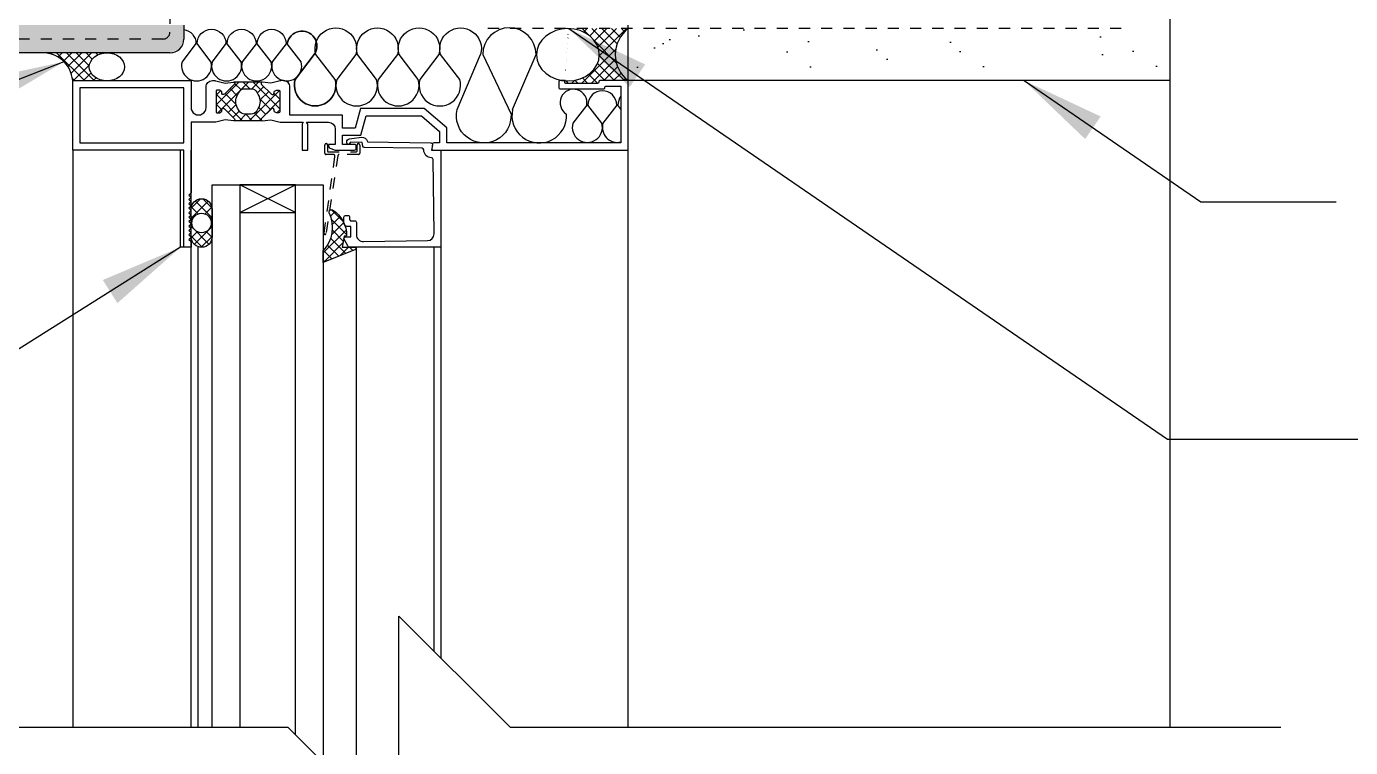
# Model space of a CAD drawing. Header units: inches. Extents: x 2793.9 to 2824.6, y 374 to 415.
# Drawn here: x 2804.1 to 2816.02, y 387.8 to 394.29 of the extents above; entities that cross this region are included whole.
import ezdxf

# ---------------------------------------------------------------- set-up
doc = ezdxf.new("R2010")
doc.units = ezdxf.units.IN
doc.header["$LTSCALE"] = 0.5
doc.header["$MEASUREMENT"] = 0
doc.linetypes.add('DASHED2', pattern=[0.375, 0.25, -0.125])
doc.linetypes.add('HIDDEN2', pattern=[0.1875, 0.125, -0.0625])
for name, color, linetype in [('HATCH', 12, 'CONTINUOUS'), ('LINE18', 9, 'CONTINUOUS'), ('line25', 2, 'CONTINUOUS'), ('LINE50', 5, 'CONTINUOUS'), ('LINE9', 9, 'CONTINUOUS'), ('TEXT', 4, 'CONTINUOUS')]:
    doc.layers.add(name, color=color, linetype=linetype)
doc.styles.add('DIM', font='romans.shx', dxfattribs={"width": 0.7})
doc.dimstyles.new('ext_12', dxfattribs={"dimscale": 12, "dimtxt": 0.09375, "dimasz": 0.09375, "dimexe": 0.09375, "dimexo": 0.0625, "dimgap": 0.0625, "dimtad": 1, "dimdec": 1, "dimzin": 3, "dimdsep": 46, "dimlunit": 4, "dimtxsty": 'DIM', "dimcen": 0.09, "dimdle": 0.09375, "dimclrt": 4, "dimadec": 0, "dimazin": 0, "dimtfac": 1, "dimtdec": 1, "dimtmove": 2, "dimatfit": 3, "dimfxl": 1, "dimfrac": 2, "dimtolj": 1, "dimtzin": 0, "dimarcsym": 0})
pattern_1 = [(45, (85.12762333892897, -147.0838724820486), (-0.04419417382415922, 0.04419417382415922), []), (135, (85.12762333892897, -147.0838724820486), (-0.04419417382415922, -0.04419417382415922), [])]

msp = doc.modelspace()

# ---------------------------------------------------------------- hatches: boundary and pattern name
at = {"layer": 'HATCH'}
h = msp.add_hatch(dxfattribs=at)
h.set_pattern_fill('AR-SAND', color=256, scale=0.05)
h.set_pattern_definition([(37.50000000000001, (85.12762333892897, -147.0838724820486), (-0.003149667905480408, 0.09634118845065794), [0, -0.07600000000000001, 0, -0.085, 0, -0.08125]), (7.499999999999999, (85.12762333892897, -147.0838724820486), (0.08848883526338636, 0.141107303261487), [0, -0.041, 0, -0.0685, 0, -0.02625]), (327.5, (85.06612333892917, -147.0838724820486), (0.1557070930875748, 0.0002829526768482471), [0, -0.025, 0, -0.09000000000000001, 0, -0.1175]), (317.5, (85.06612333892917, -147.0838724820486), (0.1503063302286147, 0.04388377824671247), [0, -0.0125, 0, -0.059, 0, -0.0675])])
h.paths.add_polyline_path([(2802.640659898564, 399.4501016983108), (2802.515662453129, 399.3876029755933), (2802.515662453127, 394.3043712065828), (2802.640659898564, 394.3043712065828)], flags=17)
h.paths.add_polyline_path([(2805.515660265259, 394.3043712065829), (2802.640659898565, 394.3043712065828), (2802.515662453127, 394.3043712065828), (2802.515662453127, 394.116871206583), (2800.66565716429, 394.1168712065837), (2800.66565716429, 398.4626003311738), (2802.640659898564, 399.4501016983108), (2802.640659898565, 405.0341859822698), (2802.640659898564, 414.0341859822698), (2802.390659898564, 414.0341859822698), (2802.390659898564, 399.604610195498), (2800.41565716429, 398.6171088283613), (2800.41565716429, 393.8668712065837), (2802.765662453128, 393.8668712065837), (2802.765662453128, 394.0543712065837), (2805.390659898564, 394.0543712065838), (2805.479048246212, 394.0909828589351), (2805.515659898564, 394.179371206583)])
h = msp.add_hatch(dxfattribs=at)
h.set_pattern_fill('AR-SAND', color=256, scale=0.5)
h.set_pattern_definition([(37.50000000000001, (85.12762333892897, -147.0838724820486), (-0.03149667905480408, 0.9634118845065793), [0, -0.76, 0, -0.85, 0, -0.8125]), (7.499999999999999, (85.12762333892897, -147.0838724820486), (0.8848883526338636, 1.41107303261487), [0, -0.41, 0, -0.685, 0, -0.2625]), (327.5, (84.51262333892919, -147.0838724820486), (1.557070930875748, 0.002829526768482471), [0, -0.25, 0, -0.9, 0, -1.175]), (317.5, (84.51262333892919, -147.0838724820486), (1.503063302286147, 0.4388377824671247), [0, -0.125, 0, -0.59, 0, -0.675])])
h.paths.add_polyline_path([(2814.390659898565, 394.3043712065825), (2813.890659898565, 394.3043712065825), (2809.515626248243, 394.3043712065827), (2809.515626248243, 393.8045155764391), (2814.390659898565, 393.8043712065825)])
h.paths.add_polyline_path([(2814.390659898565, 414.0341859822698), (2813.890659898564, 414.0341859822698), (2813.890659898565, 405.0341859822698), (2813.890659898565, 395.8043712065825), (2813.890659898565, 394.3043712065825), (2814.390659898565, 394.3043712065825)])
h = msp.add_hatch(dxfattribs=at)
h.set_pattern_fill('ANSI37', color=256, scale=0.5)
h.set_pattern_definition(pattern_1)
edge = h.paths.add_edge_path()
edge.add_line((2809.515626248243, 394.2731212065826), (2808.980712684091, 394.2731212065826))
edge.add_ellipse((2808.973247215328, 394.037669982302), major_axis=(0.2825336774749303, 0), ratio=0.8336473878611741, start_angle=623.0829798558104, end_angle=808.4858808845431, ccw=False)
edge.add_arc((2808.935626248243, 393.7945193522401), 0.009999999999875442, 0, 68.93084636959458, ccw=False)
edge.add_line((2808.945626248243, 393.7945193522401), (2808.945626248243, 393.7895193522401))
edge.add_arc((2808.955626248243, 393.7895193522401), 0.01000000000010282, 180, 270)
edge.add_line((2808.955626248243, 393.77951935224), (2809.240626248243, 393.77951935224))
edge.add_arc((2809.240626248243, 393.7895193522399), 0.00999999999993584, 270, 360)
edge.add_line((2809.250626248243, 393.7895193522399), (2809.250626248243, 393.7945193522399))
edge.add_arc((2809.260626248243, 393.7945193522399), 0.01000000000010548, 90, 180, ccw=False)
edge.add_line((2809.260626248243, 393.80451935224), (2809.515626248243, 393.80451935224))
edge.add_arc((2809.694255851457, 394.0388202794112), 0.2946276626821766, 127.3216770494383, 232.6783229505348, ccw=False)
h = msp.add_hatch(dxfattribs=at)
h.set_pattern_fill('ANSI37', color=256, scale=0.5)
h.set_pattern_definition(pattern_1)
edge = h.paths.add_edge_path()
edge.add_ellipse((2804.824097084604, 393.9285463713321), major_axis=(0.1591748401361159, 0), ratio=0.7904819325918538, start_angle=-270, end_angle=-99.28813868702753, ccw=False)
edge.add_line((2804.824097084606, 394.0543712065829), (2804.259935517042, 394.0543712065831))
edge.add_arc((2804.244080689218, 393.7823999764638), 0.2724329744688692, 4.625825487410509, 86.66366272043291, ccw=False)
edge.add_line((2804.515626248241, 393.8043712065829), (2804.798406341843, 393.8043712065829))
h.paths.add_polyline_path([(2804.948768491041, 394.0067748139863), (2804.947751635273, 394.0077552404958), (2804.951732244513, 394.0037257807711)])
h = msp.add_hatch(dxfattribs=at)
h.set_pattern_fill('ANSI37', color=256, scale=0.5, style=0)
h.set_pattern_definition([(45, (85.12762333892852, -127.813083229124), (-0.04419417382415922, 0.04419417382415922), []), (135, (85.12762333892852, -127.813083229124), (-0.04419417382415922, -0.04419417382415922), [])])
h.paths.add_polyline_path([(2805.770696041893, 392.6454844554148), (2805.770696041893, 392.3985542490668, -0.973119193628529), (2805.580767303682, 392.3933782968002), (2805.580626263116, 392.6454312826274, -1.000279793165599)])
h.paths.add_polyline_path([(2805.588126248241, 392.5220193522408, 1), (2805.763196041893, 392.5220193522408, 1)], flags=16)
h.paths.add_polyline_path([(2806.941525712547, 392.304051938093), (2807.066419581784, 392.304051938093, -0.3927408574796724), (2807.046955030888, 392.2783301881492), (2806.770696041893, 392.1673524094014), (2806.770696041893, 392.2719223340544, 0.3145636000813645), (2806.824568793797, 392.6152006668636), (2806.828604285317, 392.6417128956651), (2806.855073492469, 392.6417128956651, -0.1494430697769666), (2806.957558806964, 392.5226490221779), (2806.957558806964, 392.5220519380929, 0.1929134893777459), (2806.965861105439, 392.5013345601568, -0.08922647140676533), (2806.980159661197, 392.4072815663045), (2806.961278871544, 392.4039523736717, 0.31529878887884), (2806.958683160904, 392.4013566630307)])
h.paths.add_polyline_path([(2806.303783813152, 393.6829080872307, 0.7725978076390988), (2806.32882664757, 393.6975884078204, -0.343148791993915), (2806.333450802702, 393.7089644744395), (2806.349619385053, 393.7182994098122, -0.1316524975867668), (2806.353619385054, 393.719371206582), (2806.372475791514, 393.719371206582, -0.414213562373095), (2806.380475791514, 393.7113712065819), (2806.380475791514, 393.522371206582, -0.414213562373095), (2806.372475791514, 393.5143712065819), (2806.353619385054, 393.5143712065819, -0.1316524975867363), (2806.349619385053, 393.5154430033517), (2806.333450802702, 393.5247779387244, -0.3431487919940244), (2806.32882664757, 393.5361540053435, 0.7725978076389638), (2806.303783813152, 393.5508343259332), (2806.196381077, 393.4434315897812), (2805.989871419485, 393.4434315897812), (2805.882468683332, 393.5508343259332, 0.7725978076393586), (2805.857425848915, 393.5361540053435, -0.3431487919941011), (2805.852801693782, 393.5247779387244), (2805.836633111431, 393.5154430033517, -0.1316524975865104), (2805.832633111431, 393.5143712065819), (2805.813776704971, 393.5143712065819, -0.414213562373095), (2805.805776704971, 393.522371206582), (2805.805776704971, 393.7113712065819, -0.414213562373095), (2805.813776704971, 393.719371206582), (2805.832633111431, 393.719371206582, -0.1316524975865104), (2805.836633111431, 393.7182994098122), (2805.852801693782, 393.7089644744395, -0.343148791994153), (2805.857425848915, 393.6975884078204, 0.7725978076392856), (2805.882468683332, 393.6829080872307), (2805.989871419485, 393.7903108233827), (2806.196381077, 393.7903108233827)])
h.paths.add_polyline_path([(2806.120787559372, 393.5018712065821), (2806.06561539337, 393.5018712065821, -0.3238484292968788), (2806.008624316477, 393.5431090863752, -0.326501620107139), (2806.00862431671, 393.6906333246305, -0.3238484397582524), (2806.065615394313, 393.731871206582), (2806.120787559372, 393.731871206582, -0.3238484345287045), (2806.17777863662, 393.6906333257095, -0.3265016201076595), (2806.17777863662, 393.543109087454, -0.3238484345260935)], flags=16)

# ---------------------------------------------------------------- linework, layer by layer
at = {"layer": 'HATCH', "color": 4, "linetype": 'DASHED2', "ltscale": 0.5}
for p, q in [((2813.953159898565, 405.0676561593968), (2813.953159898565, 394.2731212065826)), ((2813.953159898565, 394.2731212065826), (2808.236311124128, 394.2731212065826))]:
    msp.add_line(p, q, dxfattribs=at)
at = {"layer": 'HATCH'}
for p, q in [((2808.475590380219, 393.5443078743998), (2808.686288981008, 394.0405898875923)), ((2806.220523212624, 393.7903108233827), (2805.965729283861, 393.7903108233827)), ((2814.390659898565, 393.8043712065825), (2814.390659898565, 387.9810604655387)), ((2809.142291922016, 393.5838236079686), (2809.017946922791, 393.4211605317671)), ((2809.27781598509, 393.4211605317671), (2809.152991635739, 393.5837465229873)), ((2809.412860698038, 393.5837465229873), (2809.288515698813, 393.4210834467858)), ((2809.450626248243, 393.5484156924389), (2809.423560411761, 393.583669438006)), ((2806.220523212624, 393.4434315897812), (2805.965729283861, 393.4434315897812)), ((2805.580626248242, 387.9810604655387), (2805.580626248241, 393.1795193522374)), ((2809.515626248243, 387.9810604655387), (2809.515626248243, 393.1795193522374)), ((2805.645626248241, 387.9810604655387), (2805.645626248241, 392.3083903062328)), ((2807.066539569077, 392.304051938093), (2807.066539569077, 387.366868030686)), ((2807.829621872921, 392.304051938093), (2807.829621872921, 388.6037857268417))]:
    msp.add_line(p, q, dxfattribs=at)
for points in [[(2805.515659898564, 394.2658489538465, -0.3677135428508029), (2805.624723269907, 394.1376016261025), (2805.500378270681, 393.974938549901, 1.331509838654881), (2805.760247332981, 393.974938549901), (2805.635422983629, 394.1375245411213)], [(2805.635422983629, 394.1375245411213, -1), (2805.895292045929, 394.1375245411213), (2805.770947046704, 393.9748614649197, 1.331509838654881), (2806.030816109004, 393.9748614649197), (2805.905991759652, 394.13744745614)], [(2805.905991759652, 394.13744745614, -1), (2806.165860821952, 394.13744745614), (2806.041515822727, 393.9747843799385, 1.331509838654881), (2806.301384885026, 393.9747843799385), (2806.176560535675, 394.1373703711587)], [(2806.176560535675, 394.1373703711587, -1), (2806.436429597974, 394.1373703711587), (2806.312084598749, 393.9747072949572, 1.331509838654881), (2806.571953661049, 393.9747072949572), (2806.447129311697, 394.1372932861774)], [(2806.877497852395, 393.8159466733048, -1.331509838655778), (2806.518156136139, 393.8159466733048), (2806.690097901866, 394.0408739057212, 1.25386884222624), (2806.447129311697, 394.1372932861774, -1.253868842176588), (2806.690097901866, 394.040873905721), (2806.518156136139, 393.8159466733048, 1.331509838655574), (2806.877497852395, 393.8159466733046), (2806.704893250949, 394.0407673141585, -1.331509838655574), (2807.064234967204, 394.0407673141584), (2806.892293201478, 393.815840081742, 1.331509838655574), (2807.251634917734, 393.8158400817417), (2807.079030316288, 394.0406607225957, -1.331509838655574), (2807.438372032544, 394.0406607225956), (2807.266430266816, 393.8157334901792, 1.331509838655574), (2807.625771983073, 393.8157334901791), (2807.453167381626, 394.040554131033, -1.331509838655574), (2807.812509097883, 394.0405541310329), (2807.640567332156, 393.8156268986165, 1.331509838655574), (2807.999909048412, 393.8156268986163), (2807.827304446965, 394.0404475394702, -1.331509838655574), (2808.186646163222, 394.0404475394702)], [(2808.686288981008, 394.0405898875923, 1), (2808.206404670439, 394.0405898875923), (2808.461122698427, 393.5023882642364, -1.151765177323539), (2807.975947562433, 393.5441655262777), (2808.186646163222, 394.0404475394702)]]:
    msp.add_lwpolyline(points, format="xyb", dxfattribs=at)
for points in [[(2806.17335379957, 393.532943877092, -0.2734560415951634), (2806.120787559372, 393.5018712065821), (2806.06561539337, 393.5018712065821, -0.2734560397667185), (2806.013049153368, 393.5329438767343), (2806.000027864783, 393.5566059355729, -0.2569805071132461), (2806.000027864783, 393.6771364751144), (2806.013049153918, 393.7007985357142, -0.2734560434246889), (2806.065615394313, 393.731871206582), (2806.120787559372, 393.731871206582, -0.2734560415960702), (2806.17335379957, 393.7007985360719), (2806.18637508843, 393.6771364763525, -0.2569805071137504), (2806.18637508843, 393.5566059368108)], [(2805.580767303682, 392.3933782968002), (2805.580626248241, 392.6454844554148, -1), (2805.770696041893, 392.6454844554148), (2805.770696041893, 392.3985542490668, -0.973119193628672)], [(2806.941525712547, 392.304051938093), (2807.066539569077, 392.304051938093), (2807.066539569077, 392.3016701318955, -0.3639702342662027), (2807.046955030888, 392.2783301881492), (2806.770696041893, 392.1673524094014), (2806.770696041893, 392.2719223340544, 0.3145636000813645), (2806.824568793797, 392.6152006668636), (2806.828604285317, 392.6417128956651), (2806.855073492469, 392.6417128956651, -0.2645518979873512), (2806.980159661197, 392.4072815663045), (2806.961278871544, 392.4039523736717, 0.315298788878984), (2806.958683160904, 392.4013566630306)]]:
    msp.add_lwpolyline(points, format="xyb", close=True, dxfattribs=at)
at = {"layer": 'HATCH', "flags": 128}
for points in [[(2804.515626248241, 393.179371206581), (2804.515626248241, 387.9810604655387)], [(2807.765604950806, 392.3043810361681), (2807.765604950806, 388.6678026489567)]]:
    msp.add_lwpolyline(points, dxfattribs=at)
at = {"layer": 'HATCH'}
msp.add_circle((2805.675661145067, 392.5220193522408), 0.087534896825959, dxfattribs=at)
for centre, radius, start, end in [((2809.023444496711, 393.6058888839674), 0.1208783971866071, 349.4821929914322, 238.7663541856002), ((2809.282926166889, 393.5837465229873), 0.1299345311499565, 0, 180), ((2809.553435761412, 393.5837465229873), 0.1299345311499565, 142.3016256128971, 180), ((2808.715216643845, 393.4890284963434), 0.2459198159109607, 167.0096944087085, 3.147381455981468), ((2809.14788145394, 393.383448156853), 0.1352967316930542, 163.8150857362051, 16.1849142637949), ((2809.418450229963, 393.3833710718717), 0.1352967316930542, 163.8150857362051, 283.7578014415051)]:
    msp.add_arc(centre, radius, start, end, dxfattribs=at)
at = {"layer": 'LINE18'}
for p, q in [((2805.486876248241, 393.1795193522374), (2804.530626248241, 393.1795193522374)), ((2805.486876248241, 392.3045193522374), (2805.486876248241, 393.1795193522374)), ((2805.770696041893, 387.9810604655387), (2805.770696041893, 392.8655193522409)), ((2805.770696041893, 392.8655193522409), (2806.770696041893, 392.8655193522409)), ((2806.770696041893, 392.8655193522409), (2806.770696041893, 387.6627115578701)), ((2805.580626248241, 392.3045193522374), (2805.486876248241, 392.3045193522374))]:
    msp.add_line(p, q, dxfattribs=at)
for points in [[(2805.813776704971, 393.719371206582, 0.4142135623731601), (2805.805776704971, 393.7113712065819), (2805.805776704971, 393.522371206582, 0.4142135623731601), (2805.813776704971, 393.5143712065819), (2805.832633111431, 393.5143712065819, 0.1316524975860434), (2805.836633111431, 393.5154430033517), (2805.852801693782, 393.5247779387244, 0.3431487919942176), (2805.857425848915, 393.5361540053435, -0.7725978076396093), (2805.882468683332, 393.5508343259332), (2805.972800351673, 393.4605026575931, -0.7132930678969659), (2805.964510590426, 393.4435061282649), (2805.887672387897, 393.452940673223), (2805.802889104576, 393.4302230609254, -0.06554346281523721), (2805.796418628448, 393.4293712065827), (2805.580626248241, 393.4293712065827), (2805.580626248241, 392.7943712065828), (2805.560626248241, 392.7743712065827), (2805.580626248241, 392.7543712065827), (2805.560626248241, 392.7343712065828), (2805.580626248241, 392.7143712065828), (2805.560626248241, 392.6943712065828), (2805.580626248241, 392.6743712065828), (2805.560626248241, 392.6543712065827), (2805.580626248241, 392.6343712065827), (2805.560626248241, 392.6143712065827), (2805.580626248241, 392.5943712065828), (2805.560626248241, 392.5743712065828), (2805.580626248241, 392.5543712065828), (2805.560626248241, 392.5343712065828), (2805.580626248241, 392.5143712065827), (2805.560626248241, 392.4943712065827), (2805.580626248241, 392.4743712065828), (2805.560626248241, 392.4543712065828), (2805.580626248241, 392.4343712065828), (2805.560626248241, 392.4143712065828), (2805.580626248241, 392.3943712065828), (2805.560626248241, 392.3743712065827), (2805.580626248241, 392.3543712065828), (2805.580626248241, 392.3043712065828), (2805.515626248241, 392.3043712065828), (2805.515626248241, 393.179371206581), (2804.515626248241, 393.179371206581), (2804.515626248241, 393.8043712065829), (2805.580626248241, 393.8043712065828), (2805.580626248241, 393.5627230609257, 1.000000000003211), (2805.715626248242, 393.5627230609257), (2805.715626248241, 393.7463712065826, -0.4142135623740909), (2805.773626248241, 393.8043712065828), (2805.796418628442, 393.8043712065828, -0.06554346281528432), (2805.80288910457, 393.80351935224), (2805.887672387897, 393.7808017399409), (2805.964510590426, 393.790236284899, -0.7132930678969658), (2805.972800351673, 393.7732397555708), (2805.882468683332, 393.6829080872307, -0.7725978076383387), (2805.857425848915, 393.6975884078204, 0.3431487919937011), (2805.852801693782, 393.7089644744395), (2805.836633111431, 393.7182994098122, 0.1316524975860435), (2805.832633111431, 393.719371206582)], [(2806.581646189515, 393.4120506985058), (2806.581646189515, 393.179519352239), (2806.631646189515, 393.179519352239), (2806.631646189515, 393.4120506985058), (2806.621646189514, 393.4293712065833), (2806.81765941283, 393.4293712065828, -0.4142135623722979), (2806.87965941283, 393.3673712065828), (2806.87965941283, 393.229519352239), (2806.81765941283, 393.229519352239), (2806.81765941283, 393.2213641860614, 0.3255049610922494), (2806.838449329432, 393.1928129275285), (2806.87965941283, 393.179519352239), (2807.052250309141, 393.179519352239, 0.4142135623732336), (2807.067250309141, 393.194519352239), (2807.067250309141, 393.214519352239, 0.4142135623728175), (2807.052250309141, 393.229519352239), (2806.94465941283, 393.2295193522391), (2806.94465941283, 393.3119814889114), (2807.109195072299, 393.3119814889114), (2807.15628641223, 393.4877287621293), (2807.65628641223, 393.4877287621293), (2807.817322515319, 393.3469814889114), (2807.817322515319, 393.2445193522401), (2807.765174765376, 393.2445193522401, 0.3639702342661525), (2807.755326687846, 393.2362558340168), (2807.747391973714, 393.1912558340155, 0.4663076581548417), (2807.757240051244, 393.1795193522388), (2809.515626248243, 393.1795193522374), (2809.515626248243, 393.80451935224), (2809.260626248243, 393.80451935224, 0.414213562373043), (2809.250626248243, 393.7945193522401), (2809.250626248243, 393.7895193522401, -0.414213562372991), (2809.240626248243, 393.77951935224), (2808.955626248243, 393.77951935224, -0.4142135623731992), (2808.945626248243, 393.7895193522399), (2808.945626248243, 393.7945193522399, 0.4142135623731992), (2808.935626248243, 393.8045193522399), (2808.900626248243, 393.8045193522399, 0.4142135623730951), (2808.890626248243, 393.7945193522399), (2808.890626248243, 393.73951935224, 0.4142135623730951), (2808.900626248243, 393.72951935224), (2809.295626248243, 393.72951935224, 0.4142135623730951), (2809.305626248243, 393.73951935224), (2809.305626248243, 393.74451935224, -0.4142135623730951), (2809.315626248243, 393.75451935224), (2809.450626248243, 393.75451935224), (2809.450626248243, 393.2445193522402), (2807.882322515318, 393.2445193522402), (2807.882322515318, 393.3786946465453), (2807.678658184662, 393.5527287621293), (2807.106410158011, 393.5527287621293), (2807.059318818081, 393.3769814889114), (2806.94465941283, 393.3769814889114), (2806.94465941283, 393.4943712065826), (2806.470626248244, 393.4943712065826), (2806.470626248244, 393.7463712065827, 0.4142135623740908), (2806.412626248244, 393.8043712065828), (2806.389833868044, 393.8043712065831, 0.06554346281804448), (2806.383363391916, 393.8035193522403), (2806.298580108588, 393.7808017399409), (2806.221741906058, 393.790236284899, 0.7132930678969379), (2806.213452144812, 393.7732397555708), (2806.303783813152, 393.6829080872307, 0.7725978076385306), (2806.32882664757, 393.6975884078204, -0.3431487919936307), (2806.333450802702, 393.7089644744395), (2806.349619385053, 393.7182994098122, -0.1316524975860437), (2806.353619385054, 393.719371206582), (2806.372475791514, 393.719371206582, -0.4142135623731601), (2806.380475791514, 393.7113712065819), (2806.380475791514, 393.522371206582, -0.4142135623731601), (2806.372475791514, 393.5143712065819), (2806.353619385054, 393.5143712065819, -0.1316524975860435), (2806.349619385053, 393.5154430033517), (2806.333450802703, 393.5247779387244, -0.3431487919941411), (2806.32882664757, 393.5361540053435, 0.7725978076394043), (2806.303783813152, 393.5508343259332), (2806.213452144812, 393.4605026575931, 0.713293067896942), (2806.221741906058, 393.4435061282649), (2806.298580108588, 393.452940673223), (2806.383363391906, 393.4302230609263, 0.06554346281272118), (2806.389833868033, 393.4293712065836), (2806.591646189515, 393.4293712065815)], [(2807.007558806964, 392.5570519380931, 0.414213562373043), (2807.022558806964, 392.542051938093), (2807.054558806964, 392.542051938093, -0.414213562373095), (2807.069558806964, 392.527051938093), (2807.069558806964, 392.4169438976563, 0.4184033046059118), (2807.132444351118, 392.3549502220793), (2807.70968551281, 392.3631957815119, 0.4139326425428041), (2807.768823208613, 392.4239890918692), (2807.75988566806, 393.0947223866891, 0.4077932646411108), (2807.74501668309, 393.109521968393, -0.4138755073975079), (2807.675623837122, 393.1800437416169, 0.4122343511257975), (2807.660838053616, 393.1951545870735), (2807.142749105995, 393.2025396795351, -0.3394542588633734), (2807.128420151601, 393.2138627752099), (2807.119827485289, 393.2478622464247), (2807.012346649746, 393.2493943306584), (2807.012275384548, 393.244394838557, -0.9999999999999848), (2806.98227843194, 393.244822429745), (2806.982365869245, 393.2509564492595, -0.3727193515204652), (2807.008489742308, 393.2802777951086), (2807.028528963358, 393.2828867453733), (2807.114231447672, 393.2940445403076, -0.3800361709519329), (2807.169162413542, 393.2567142473433), (2807.170315474484, 393.2521518145807), (2807.738655805648, 393.2440504143972, -0.4577045202689281), (2807.753249397006, 393.2266558388341), (2807.745621872921, 393.1795193522388), (2807.829621872921, 393.1795193522388), (2807.829621872921, 392.304051938093), (2807.009489986305, 392.304051938093, -0.267949192431115), (2806.996499605249, 392.3115519380931), (2806.95954918802, 392.3755519380931, -0.577350269189628), (2806.972539569077, 392.3980519380931), (2807.019558806964, 392.3980519380931), (2807.019558806964, 392.492051938093), (2806.987558806964, 392.492051938093, -0.4142135623730948), (2806.957558806964, 392.522051938093), (2806.957558806964, 392.5760519380931, -0.4142135623731296), (2806.972558806964, 392.5910519380931), (2806.992558806964, 392.5910519380931, -0.414213562373043), (2807.007558806964, 392.5760519380931)]]:
    msp.add_lwpolyline(points, format="xyb", close=True, dxfattribs=at)
for points in [[(2805.515626248241, 393.244371206581), (2805.515626248241, 393.7393712065827), (2804.580626248241, 393.7393712065827), (2804.580626248241, 393.244371206581)], [(2806.020696041893, 392.8655193522409), (2806.020696041893, 392.6155193522409), (2806.520696041893, 392.6155193522409), (2806.520696041893, 392.8655193522409)]]:
    msp.add_lwpolyline(points, close=True, dxfattribs=at)
at = {"layer": 'LINE18', "linetype": 'HIDDEN2'}
msp.add_lwpolyline([(2806.814950309139, 393.164519352239), (2807.06995030914, 393.164519352239, 0.4142135623730951), (2807.07495030914, 393.169519352239), (2807.07495030914, 393.224519352239, -0.9999999999999287), (2807.099950309139, 393.224519352239), (2807.099950309139, 393.152019352239, -0.4142135623730951), (2807.08745030914, 393.1395193522391), (2806.915117948904, 393.1395193522391, 0.3706321426687706), (2806.90276028429, 393.1289003427487), (2806.795818597023, 392.4263186456735, -0.9950963693897203), (2806.778029900801, 392.4290671830505), (2806.876130659376, 393.1252752411234, 0.4558347385663112), (2806.863752934367, 393.1395193522391), (2806.79745030914, 393.1395193522391, -0.4142135623730951), (2806.78495030914, 393.152019352239), (2806.78495030914, 393.224519352239, -1), (2806.809950309139, 393.224519352239), (2806.809950309139, 393.169519352239, 0.4142135623730951)], format="xyb", close=True, dxfattribs=at)
at = {"layer": 'line25', "color": 12}
for p, q in [((2806.020696041893, 392.8655193522409), (2806.020696041894, 387.9810604655387)), ((2806.020696041893, 392.6155193522409), (2806.520696041893, 392.8655193522409)), ((2806.520696041893, 392.6155193522409), (2806.020696041893, 392.8655193522409)), ((2806.520696041894, 387.9127115578689), (2806.520696041893, 392.8655193522409))]:
    msp.add_line(p, q, dxfattribs=at)
for centre, radius, start, end in [((2809.694255851457, 394.0388202794112), 0.2946276626821576, 127.3216770494247, 232.6783229505428), ((2804.244080689218, 393.7823999764638), 0.2724329744688597, 4.625825487411852, 93.33633727880536)]:
    msp.add_arc(centre, radius, start, end, dxfattribs=at)
at = {"layer": 'line25', "color": 12, "extrusion": (0, 0, -1)}
msp.add_ellipse((2808.973247215328, 394.037669982302), major_axis=(0.2825336774749303, 0), ratio=0.8336473878611741, start_param=-10.99557428756428, end_param=-4.71238898038469, dxfattribs=at)
at = {"layer": 'line25', "color": 12}
msp.add_ellipse((2804.824097084604, 393.9285463713321), major_axis=(0.1591748401361158, 0), ratio=0.7904819325918538, start_param=-7.853981633974483, end_param=-1.570796326794897, dxfattribs=at)
at = {"layer": 'LINE50', "linetype": 'DASHED2', "ltscale": 0.5}
for p, q in [((2805.390659898563, 395.6168712065831), (2805.390659898564, 394.2418712065828)), ((2805.328159898564, 394.1793712065828), (2802.703162453128, 394.1793712065838))]:
    msp.add_line(p, q, dxfattribs=at)
msp.add_arc((2805.328159898564, 394.2418712065828), 0.0625, 270, 0, dxfattribs=at)
at = {"layer": 'LINE9'}
for p, q in [((2814.390659898565, 414.0341859822698), (2814.390659898565, 393.8043712065825)), ((2805.515659898564, 394.3043712065825), (2805.515659898564, 394.1793712065837)), ((2809.515626248243, 393.80451935224), (2809.515626248243, 394.3043712065827)), ((2805.390659898564, 394.0543712065837), (2802.765662453128, 394.0543712065837)), ((2814.390659898565, 393.8043712065825), (2809.388126248243, 393.80451935224)), ((2807.452347134474, 386.9810604652889), (2807.452347134474, 388.9810604652889)), ((2807.452347134474, 388.9810604652889), (2808.452347134474, 387.9810604652889)), ((2799.514034370384, 387.9810604650032), (2806.45234713451, 387.9810604652529)), ((2807.452347134474, 386.9810604652889), (2806.452347134474, 387.9810604652889)), ((2808.452347134438, 387.981060465325), (2815.390659898565, 387.9810604655747))]:
    msp.add_line(p, q, dxfattribs=at)
msp.add_arc((2805.390659898564, 394.1793712065837), 0.125, 270, 0, dxfattribs=at)

# ---------------------------------------------------------------- leaders
at = {"layer": 'TEXT'}
for points in [[(2808.980712684091, 394.2731212065826), (2814.370073012964, 390.5761762350387), (2816.808783376986, 390.5761762350387)], [(2804.436947693363, 393.9748111099519), (2801.517151712834, 392.8238512547678), (2799.460398033289, 392.8238512547678)], [(2813.080278680665, 393.8043712065825), (2814.669337603199, 392.7143228456156), (2815.88869278521, 392.7143228456156)], [(2805.486876248241, 392.3045193522374), (2800.835399537804, 389.3731140154352), (2799.938837381987, 389.3731140154352)]]:
    msp.add_leader(points, dimstyle='ext_12', override={"dimasz": 0.0625, "dimgap": 0.0625, "dimtad": 0}, dxfattribs=at)

doc.saveas('drawing.dxf')
